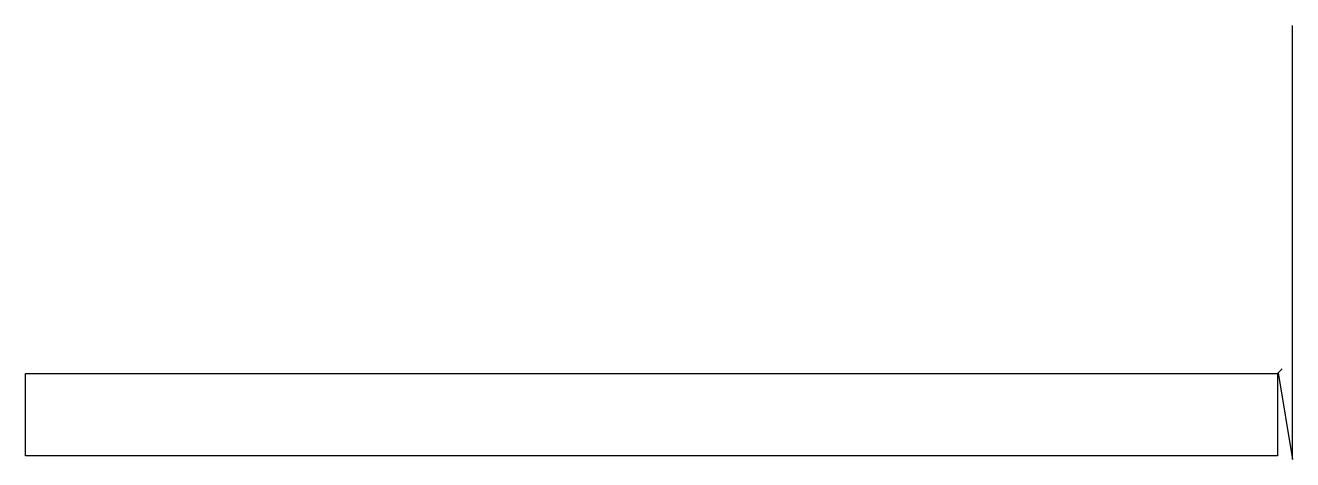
# Model space of a CAD drawing. Header units: metres. Extents: x 20 to 6877, y 0 to 2350.
import ezdxf

# ---------------------------------------------------------------- set-up
doc = ezdxf.new("R2010")
doc.units = ezdxf.units.M

msp = doc.modelspace()

# ---------------------------------------------------------------- linework, layer by layer
at = {"layer": 'TOOL_0'}
for p, q in [((6877.156, 2349), (6877.156, 2350)), ((6877.156, 1), (6877.156, 2349)), ((6819.749, 490.75), (6795, 466.001)), ((20, 20.001), (20, 466.001)), ((20, 466.001), (6795, 466.001)), ((6795, 466.001), (6798.536, 469.537)), ((6795, 466.001), (6795, 20.001)), ((6798.536, 469.537), (6877.156, 0)), ((6795, 20.001), (20, 20.001)), ((6877.156, 0), (6877.156, 1)), ((6877.156, 1), (6877.156, 0)), ((6877.156, 0), (6877.156, 1)), ((6877.156, 0), (6877.156, 0))]:
    msp.add_line(p, q, dxfattribs=at)

doc.saveas('drawing.dxf')
